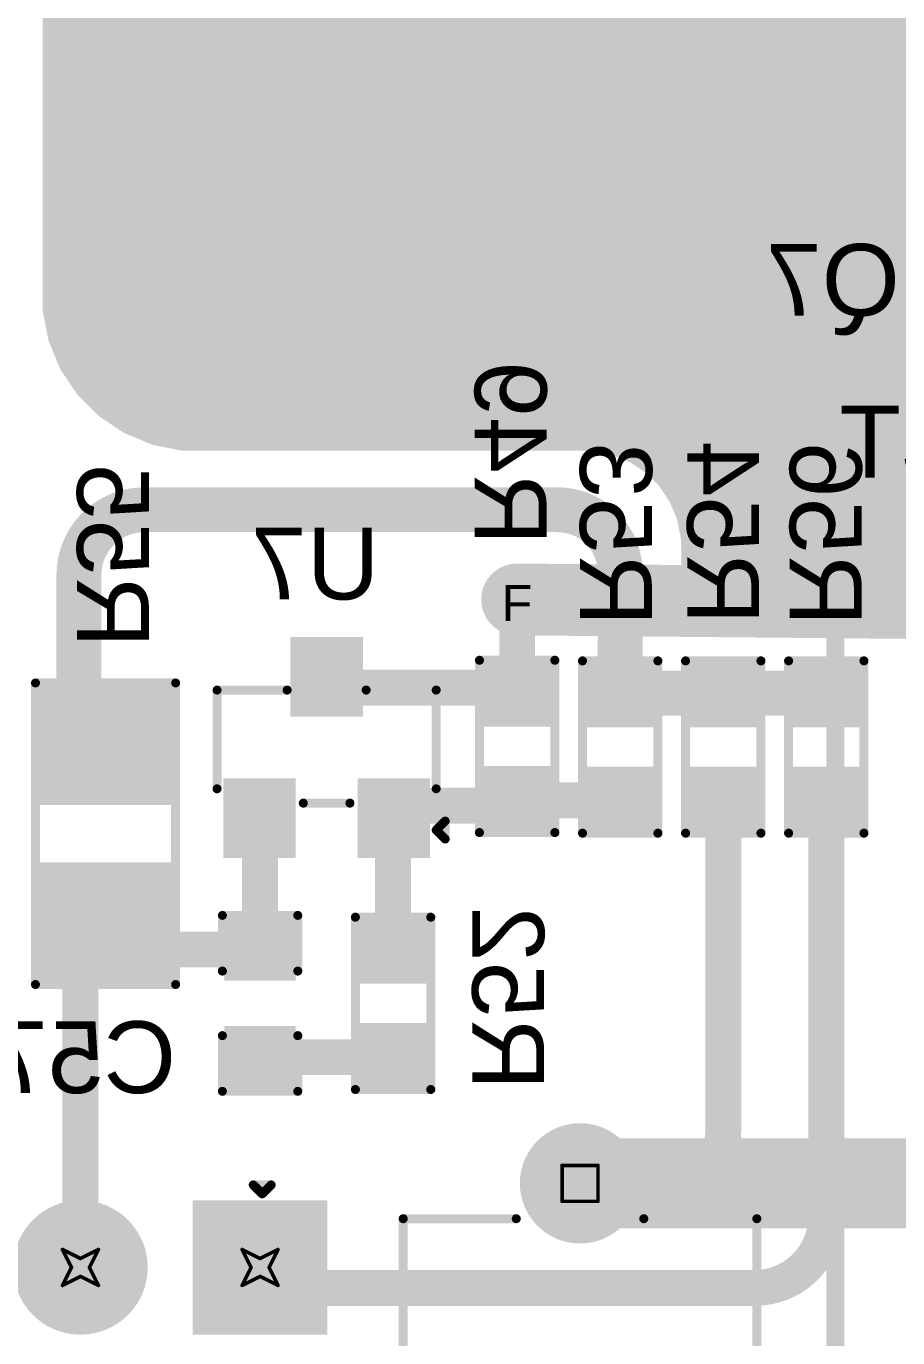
# Model space of a CAD drawing. Header units: inches. Extents: x -38 to 276, y -7 to 269.
# Drawn here: x 57.07 to 69.39, y 104.87 to 123.43 of the extents above; entities that cross this region are included whole.
import ezdxf

# ---------------------------------------------------------------- set-up
doc = ezdxf.new("R2010")
doc.units = ezdxf.units.IN
for name, color, linetype in [('Bottom Layer', 5, 'Continuous'), ('Bottom Overlay', 54, 'Continuous'), ('Bottom Paste', 16, 'Continuous'), ('Bottom Solder', 6, 'Continuous'), ('Drill Drawing', 1, 'Continuous'), ('Multi-Layer', 9, 'Continuous'), ('Pad Holes', 156, 'Continuous'), ('Top Layer', 1, 'Continuous'), ('Top Overlay', 2, 'Continuous'), ('Top Solder', 216, 'Continuous'), ('Via Holes', 16, 'Continuous')]:
    doc.layers.add(name, color=color, linetype=linetype)
doc.styles.add('Arial', font='', dxfattribs={"height": 0.2})
doc.styles.get('Arial').set_extended_font_data('Arial')

# ---------------------------------------------------------------- blocks, each defined once
blk = doc.blocks.new('760895741_16')
at = {"layer": 'Top Overlay', "const_width": 0.254}
for points in [[(-23.419, -22.123), (-23.419, 22.123)], [(-23.419, -22.123), (23.419, -22.123)]]:
    blk.add_lwpolyline(points, dxfattribs=at)
at = {"layer": 'Top Overlay', "const_width": 0.127}
blk.add_lwpolyline([(-23.482, -22.123, 1), (-23.355, -22.123, 1)], format="xyb", close=True, dxfattribs=at)
blk.add_lwpolyline([(-23.482, -22.123, 1), (-23.355, -22.123, 1)], format="xyb", close=True, dxfattribs=at)
blk = doc.blocks.new('DIP_4_24')
at = {"layer": 'Bottom Layer'}
blk.add_hatch(color=5, dxfattribs=at).paths.add_polyline_path([(-4.71, 0.365), (-4.71, 2.165), (-2.91, 2.165), (-2.91, 0.365)])
h = blk.add_hatch(color=5, dxfattribs=at)
edge = h.paths.add_edge_path()
edge.add_arc((3.81, 1.275), 0.9, 0, 360)
h = blk.add_hatch(color=5, dxfattribs=at)
edge = h.paths.add_edge_path()
edge.add_arc((3.81, -1.265), 0.9, 0, 360)
h = blk.add_hatch(color=5, dxfattribs=at)
edge = h.paths.add_edge_path()
edge.add_arc((-3.81, -1.275), 0.9, 0, 360)
at = {"layer": 'Bottom Solder'}
blk.add_hatch(color=6, dxfattribs=at).paths.add_polyline_path([(-4.761, 0.314), (-4.761, 2.215), (-2.859, 2.215), (-2.859, 0.314)])
h = blk.add_hatch(color=6, dxfattribs=at)
edge = h.paths.add_edge_path()
edge.add_arc((3.81, 1.275), 0.951, 0, 360)
h = blk.add_hatch(color=6, dxfattribs=at)
edge = h.paths.add_edge_path()
edge.add_arc((-3.81, -1.275), 0.951, 0, 360)
h = blk.add_hatch(color=6, dxfattribs=at)
edge = h.paths.add_edge_path()
edge.add_arc((3.81, -1.265), 0.951, 0, 360)
at = {"layer": 'Multi-Layer'}
blk.add_hatch(color=9, dxfattribs=at).paths.add_polyline_path([(-4.71, 0.365), (-4.71, 2.165), (-2.91, 2.165), (-2.91, 0.365)])
h = blk.add_hatch(color=9, dxfattribs=at)
edge = h.paths.add_edge_path()
edge.add_arc((3.81, 1.275), 0.9, 0, 360)
h = blk.add_hatch(color=9, dxfattribs=at)
edge = h.paths.add_edge_path()
edge.add_arc((3.81, -1.265), 0.9, 0, 360)
h = blk.add_hatch(color=9, dxfattribs=at)
edge = h.paths.add_edge_path()
edge.add_arc((-3.81, -1.275), 0.9, 0, 360)
at = {"layer": 'Pad Holes'}
h = blk.add_hatch(color=7, dxfattribs=at)
edge = h.paths.add_edge_path()
edge.add_arc((-3.81, 1.265), 0.5, 0, 360)
h = blk.add_hatch(color=7, dxfattribs=at)
edge = h.paths.add_edge_path()
edge.add_arc((3.81, 1.275), 0.5, 0, 360)
h = blk.add_hatch(color=7, dxfattribs=at)
edge = h.paths.add_edge_path()
edge.add_arc((-3.81, -1.275), 0.5, 0, 360)
h = blk.add_hatch(color=7, dxfattribs=at)
edge = h.paths.add_edge_path()
edge.add_arc((3.81, -1.265), 0.5, 0, 360)
at = {"layer": 'Top Layer'}
blk.add_hatch(color=1, dxfattribs=at).paths.add_polyline_path([(-4.71, 0.365), (-4.71, 2.165), (-2.91, 2.165), (-2.91, 0.365)])
h = blk.add_hatch(color=1, dxfattribs=at)
edge = h.paths.add_edge_path()
edge.add_arc((3.81, 1.275), 0.9, 0, 360)
h = blk.add_hatch(color=1, dxfattribs=at)
edge = h.paths.add_edge_path()
edge.add_arc((3.81, -1.265), 0.9, 0, 360)
h = blk.add_hatch(color=1, dxfattribs=at)
edge = h.paths.add_edge_path()
edge.add_arc((-3.81, -1.275), 0.9, 0, 360)
at = {"layer": 'Top Solder'}
blk.add_hatch(color=216, dxfattribs=at).paths.add_polyline_path([(-4.761, 0.314), (-4.761, 2.215), (-2.859, 2.215), (-2.859, 0.314)])
h = blk.add_hatch(color=216, dxfattribs=at)
edge = h.paths.add_edge_path()
edge.add_arc((3.81, 1.275), 0.951, 0, 360)
h = blk.add_hatch(color=216, dxfattribs=at)
edge = h.paths.add_edge_path()
edge.add_arc((-3.81, -1.275), 0.951, 0, 360)
h = blk.add_hatch(color=216, dxfattribs=at)
edge = h.paths.add_edge_path()
edge.add_arc((3.81, -1.265), 0.951, 0, 360)
at = {"layer": 'Top Overlay', "const_width": 0.127}
for points in [[(-2.542, -2.281), (-2.542, 2.291)], [(-1.07, 2.291), (-2.542, 2.291)], [(2.532, 2.291), (1.216, 2.291)], [(2.532, -2.281), (2.532, 2.291)], [(-4.978, 1.168), (-4.978, 1.422)], [(-4.851, 1.295), (-4.978, 1.422)], [(-4.978, 1.168), (-4.851, 1.295)]]:
    blk.add_lwpolyline(points, dxfattribs=at)
at = {"layer": 'Top Overlay', "const_width": 0.0635}
for points in [[(-2.574, 2.291, 1), (-2.51, 2.291, 1)], [(-2.574, 2.291, 1), (-2.51, 2.291, 1)], [(-1.102, 2.291, 1), (-1.038, 2.291, 1)], [(1.184, 2.291, 1), (1.248, 2.291, 1)], [(2.5, 2.291, 1), (2.564, 2.291, 1)], [(2.5, 2.291, 1), (2.564, 2.291, 1)], [(-5.01, 1.422, 1), (-4.947, 1.422, 1)], [(-5.01, 1.422, 1), (-4.947, 1.422, 1)], [(-4.883, 1.295, 1), (-4.82, 1.295, 1)], [(-4.883, 1.295, 1), (-4.82, 1.295, 1)], [(-5.01, 1.168, 1), (-4.947, 1.168, 1)], [(-5.01, 1.168, 1), (-4.947, 1.168, 1)], [(-2.574, -2.281, 1), (-2.51, -2.281, 1)], [(2.5, -2.281, 1), (2.564, -2.281, 1)]]:
    blk.add_lwpolyline(points, format="xyb", close=True, dxfattribs=at)
blk = doc.blocks.new('SOT_23_B_25')
at = {"layer": 'Bottom Layer'}
for points in [[(-1.36, 1.46), (-0.54, 1.46), (-0.54, 0.54), (-1.36, 0.54)], [(0.54, 1.46), (1.36, 1.46), (1.36, 0.54), (0.54, 0.54)], [(-0.41, -0.54), (0.41, -0.54), (0.41, -1.46), (-0.41, -1.46)]]:
    blk.add_hatch(color=5, dxfattribs=at).paths.add_polyline_path(points)
at = {"layer": 'Bottom Paste'}
for points in [[(-1.36, 1.46), (-0.54, 1.46), (-0.54, 0.54), (-1.36, 0.54)], [(0.54, 1.46), (1.36, 1.46), (1.36, 0.54), (0.54, 0.54)], [(-0.41, -0.54), (0.41, -0.54), (0.41, -1.46), (-0.41, -1.46)]]:
    blk.add_hatch(color=16, dxfattribs=at).paths.add_polyline_path(points)
at = {"layer": 'Bottom Solder'}
for points in [[(-1.462, 1.562), (-0.438, 1.562), (-0.438, 0.438), (-1.462, 0.438)], [(0.438, 1.562), (1.462, 1.562), (1.462, 0.438), (0.438, 0.438)], [(-0.512, -0.438), (0.512, -0.438), (0.512, -1.562), (-0.512, -1.562)]]:
    blk.add_hatch(color=6, dxfattribs=at).paths.add_polyline_path(points)
at = {"layer": 'Bottom Overlay', "const_width": 0.127}
for points in [[(-1.549, 1.168), (-1.676, 1.295)], [(-1.676, 1.295), (-1.676, 1.041)], [(-1.549, 1.168), (-1.676, 1.041)], [(0.33, 0.787), (-0.33, 0.787)], [(-1.549, -0.813), (-1.549, 0.584)], [(1.549, 0.584), (1.549, -0.813)], [(-0.559, -0.813), (-1.549, -0.813)], [(1.549, -0.813), (0.559, -0.813)]]:
    blk.add_lwpolyline(points, dxfattribs=at)
at = {"layer": 'Bottom Overlay', "const_width": 0.0635}
for points in [[(-1.708, 1.295, 1), (-1.645, 1.295, 1)], [(-1.708, 1.295, 1), (-1.645, 1.295, 1)], [(-1.581, 1.168, 1), (-1.518, 1.168, 1)], [(-1.581, 1.168, 1), (-1.518, 1.168, 1)], [(-1.708, 1.041, 1), (-1.645, 1.041, 1)], [(-1.708, 1.041, 1), (-1.645, 1.041, 1)], [(-0.362, 0.787, 1), (-0.298, 0.787, 1)], [(0.298, 0.787, 1), (0.362, 0.787, 1)], [(-1.581, 0.584, 1), (-1.518, 0.584, 1)], [(1.518, 0.584, 1), (1.581, 0.584, 1)], [(-1.581, -0.813, 1), (-1.518, -0.813, 1)], [(-1.581, -0.813, 1), (-1.518, -0.813, 1)], [(-0.591, -0.813, 1), (-0.527, -0.813, 1)], [(0.527, -0.813, 1), (0.591, -0.813, 1)], [(1.518, -0.813, 1), (1.581, -0.813, 1)], [(1.518, -0.813, 1), (1.581, -0.813, 1)]]:
    blk.add_lwpolyline(points, format="xyb", close=True, dxfattribs=at)
blk = doc.blocks.new('R___0603_B_34')
at = {"layer": 'Bottom Layer'}
for points in [[(-1.143, -0.445), (-1.143, 0.445), (-0.381, 0.445), (-0.381, -0.445)], [(0.381, -0.445), (0.381, 0.445), (1.143, 0.445), (1.143, -0.445)]]:
    blk.add_hatch(color=5, dxfattribs=at).paths.add_polyline_path(points)
at = {"layer": 'Bottom Paste'}
for points in [[(-1.143, -0.445), (-1.143, 0.445), (-0.381, 0.445), (-0.381, -0.445)], [(0.381, -0.445), (0.381, 0.445), (1.143, 0.445), (1.143, -0.445)]]:
    blk.add_hatch(color=16, dxfattribs=at).paths.add_polyline_path(points)
at = {"layer": 'Bottom Solder'}
for points in [[(-1.245, -0.546), (-1.245, 0.546), (-0.279, 0.546), (-0.279, -0.546)], [(0.279, -0.546), (0.279, 0.546), (1.245, 0.546), (1.245, -0.546)]]:
    blk.add_hatch(color=6, dxfattribs=at).paths.add_polyline_path(points)
at = {"layer": 'Bottom Overlay', "const_width": 0.127}
for points in [[(-1.219, 0.533), (1.219, 0.533)], [(-1.219, 0.533), (-1.219, -0.533)], [(1.219, 0.533), (1.219, -0.533)], [(-1.219, -0.533), (1.219, -0.533)]]:
    blk.add_lwpolyline(points, dxfattribs=at)
at = {"layer": 'Bottom Overlay', "const_width": 0.0635}
for points in [[(-1.251, 0.533, 1), (-1.187, 0.533, 1)], [(-1.251, 0.533, 1), (-1.187, 0.533, 1)], [(1.187, 0.533, 1), (1.251, 0.533, 1)], [(1.187, 0.533, 1), (1.251, 0.533, 1)], [(-1.251, -0.533, 1), (-1.187, -0.533, 1)], [(-1.251, -0.533, 1), (-1.187, -0.533, 1)], [(1.187, -0.533, 1), (1.251, -0.533, 1)], [(1.187, -0.533, 1), (1.251, -0.533, 1)]]:
    blk.add_lwpolyline(points, format="xyb", close=True, dxfattribs=at)
blk = doc.blocks.new('R___1206_B_35')
at = {"layer": 'Bottom Layer'}
for points in [[(-2.032, 0.889), (-0.508, 0.889), (-0.508, -0.889), (-2.032, -0.889)], [(0.508, 0.889), (2.032, 0.889), (2.032, -0.889), (0.508, -0.889)]]:
    blk.add_hatch(color=5, dxfattribs=at).paths.add_polyline_path(points)
at = {"layer": 'Bottom Paste'}
for points in [[(-2.032, 0.889), (-0.508, 0.889), (-0.508, -0.889), (-2.032, -0.889)], [(0.508, 0.889), (2.032, 0.889), (2.032, -0.889), (0.508, -0.889)]]:
    blk.add_hatch(color=16, dxfattribs=at).paths.add_polyline_path(points)
at = {"layer": 'Bottom Solder'}
for points in [[(-2.134, 0.991), (-0.406, 0.991), (-0.406, -0.991), (-2.134, -0.991)], [(0.406, 0.991), (2.134, 0.991), (2.134, -0.991), (0.406, -0.991)]]:
    blk.add_hatch(color=6, dxfattribs=at).paths.add_polyline_path(points)
at = {"layer": 'Bottom Overlay', "const_width": 0.127}
for points in [[(-2.134, -0.991), (-2.134, 0.991)], [(-2.134, 0.991), (2.134, 0.991)], [(2.134, -0.991), (2.134, 0.991)], [(2.134, -0.991), (-2.134, -0.991)]]:
    blk.add_lwpolyline(points, dxfattribs=at)
at = {"layer": 'Bottom Overlay', "const_width": 0.0635}
for points in [[(-2.165, 0.991, 1), (-2.102, 0.991, 1)], [(-2.165, 0.991, 1), (-2.102, 0.991, 1)], [(2.102, 0.991, 1), (2.165, 0.991, 1)], [(2.102, 0.991, 1), (2.165, 0.991, 1)], [(-2.165, -0.991, 1), (-2.102, -0.991, 1)], [(-2.165, -0.991, 1), (-2.102, -0.991, 1)], [(2.102, -0.991, 1), (2.165, -0.991, 1)], [(2.102, -0.991, 1), (2.165, -0.991, 1)]]:
    blk.add_lwpolyline(points, format="xyb", close=True, dxfattribs=at)
blk = doc.blocks.new('R___0603_B_36')
at = {"layer": 'Bottom Layer'}
for points in [[(-1.143, -0.445), (-1.143, 0.445), (-0.381, 0.445), (-0.381, -0.445)], [(0.381, -0.445), (0.381, 0.445), (1.143, 0.445), (1.143, -0.445)]]:
    blk.add_hatch(color=5, dxfattribs=at).paths.add_polyline_path(points)
at = {"layer": 'Bottom Paste'}
for points in [[(-1.143, -0.445), (-1.143, 0.445), (-0.381, 0.445), (-0.381, -0.445)], [(0.381, -0.445), (0.381, 0.445), (1.143, 0.445), (1.143, -0.445)]]:
    blk.add_hatch(color=16, dxfattribs=at).paths.add_polyline_path(points)
at = {"layer": 'Bottom Solder'}
for points in [[(-1.245, -0.546), (-1.245, 0.546), (-0.279, 0.546), (-0.279, -0.546)], [(0.279, -0.546), (0.279, 0.546), (1.245, 0.546), (1.245, -0.546)]]:
    blk.add_hatch(color=6, dxfattribs=at).paths.add_polyline_path(points)
at = {"layer": 'Bottom Overlay', "const_width": 0.127}
for points in [[(-1.219, 0.533), (1.219, 0.533)], [(-1.219, -0.533), (-1.219, 0.533)], [(1.219, -0.533), (1.219, 0.533)], [(1.219, -0.533), (-1.219, -0.533)]]:
    blk.add_lwpolyline(points, dxfattribs=at)
at = {"layer": 'Bottom Overlay', "const_width": 0.0635}
for points in [[(-1.251, 0.533, 1), (-1.187, 0.533, 1)], [(-1.251, 0.533, 1), (-1.187, 0.533, 1)], [(1.187, 0.533, 1), (1.251, 0.533, 1)], [(1.187, 0.533, 1), (1.251, 0.533, 1)], [(-1.251, -0.533, 1), (-1.187, -0.533, 1)], [(-1.251, -0.533, 1), (-1.187, -0.533, 1)], [(1.187, -0.533, 1), (1.251, -0.533, 1)], [(1.187, -0.533, 1), (1.251, -0.533, 1)]]:
    blk.add_lwpolyline(points, format="xyb", close=True, dxfattribs=at)
blk = doc.blocks.new('R___0603_B_37')
at = {"layer": 'Bottom Layer'}
for points in [[(-1.143, -0.445), (-1.143, 0.445), (-0.381, 0.445), (-0.381, -0.445)], [(0.381, -0.445), (0.381, 0.445), (1.143, 0.445), (1.143, -0.445)]]:
    blk.add_hatch(color=5, dxfattribs=at).paths.add_polyline_path(points)
at = {"layer": 'Bottom Paste'}
for points in [[(-1.143, -0.445), (-1.143, 0.445), (-0.381, 0.445), (-0.381, -0.445)], [(0.381, -0.445), (0.381, 0.445), (1.143, 0.445), (1.143, -0.445)]]:
    blk.add_hatch(color=16, dxfattribs=at).paths.add_polyline_path(points)
at = {"layer": 'Bottom Solder'}
for points in [[(-1.245, -0.546), (-1.245, 0.546), (-0.279, 0.546), (-0.279, -0.546)], [(0.279, -0.546), (0.279, 0.546), (1.245, 0.546), (1.245, -0.546)]]:
    blk.add_hatch(color=6, dxfattribs=at).paths.add_polyline_path(points)
at = {"layer": 'Bottom Overlay', "const_width": 0.127}
for points in [[(-1.219, 0.533), (1.219, 0.533)], [(-1.219, 0.533), (-1.219, -0.533)], [(1.219, 0.533), (1.219, -0.533)], [(-1.219, -0.533), (1.219, -0.533)]]:
    blk.add_lwpolyline(points, dxfattribs=at)
at = {"layer": 'Bottom Overlay', "const_width": 0.0635}
for points in [[(-1.251, 0.533, 1), (-1.187, 0.533, 1)], [(-1.251, 0.533, 1), (-1.187, 0.533, 1)], [(1.187, 0.533, 1), (1.251, 0.533, 1)], [(1.187, 0.533, 1), (1.251, 0.533, 1)], [(-1.251, -0.533, 1), (-1.187, -0.533, 1)], [(-1.251, -0.533, 1), (-1.187, -0.533, 1)], [(1.187, -0.533, 1), (1.251, -0.533, 1)], [(1.187, -0.533, 1), (1.251, -0.533, 1)]]:
    blk.add_lwpolyline(points, format="xyb", close=True, dxfattribs=at)
blk = doc.blocks.new('R___0603_B_38')
at = {"layer": 'Bottom Layer'}
for points in [[(-1.143, -0.445), (-1.143, 0.445), (-0.381, 0.445), (-0.381, -0.445)], [(0.381, -0.445), (0.381, 0.445), (1.143, 0.445), (1.143, -0.445)]]:
    blk.add_hatch(color=5, dxfattribs=at).paths.add_polyline_path(points)
at = {"layer": 'Bottom Paste'}
for points in [[(-1.143, -0.445), (-1.143, 0.445), (-0.381, 0.445), (-0.381, -0.445)], [(0.381, -0.445), (0.381, 0.445), (1.143, 0.445), (1.143, -0.445)]]:
    blk.add_hatch(color=16, dxfattribs=at).paths.add_polyline_path(points)
at = {"layer": 'Bottom Solder'}
for points in [[(-1.245, -0.546), (-1.245, 0.546), (-0.279, 0.546), (-0.279, -0.546)], [(0.279, -0.546), (0.279, 0.546), (1.245, 0.546), (1.245, -0.546)]]:
    blk.add_hatch(color=6, dxfattribs=at).paths.add_polyline_path(points)
at = {"layer": 'Bottom Overlay', "const_width": 0.127}
for points in [[(-1.219, 0.533), (1.219, 0.533)], [(-1.219, 0.533), (-1.219, -0.533)], [(1.219, 0.533), (1.219, -0.533)], [(1.219, -0.533), (-1.219, -0.533)]]:
    blk.add_lwpolyline(points, dxfattribs=at)
at = {"layer": 'Bottom Overlay', "const_width": 0.0635}
for points in [[(-1.251, 0.533, 1), (-1.187, 0.533, 1)], [(-1.251, 0.533, 1), (-1.187, 0.533, 1)], [(1.187, 0.533, 1), (1.251, 0.533, 1)], [(1.187, 0.533, 1), (1.251, 0.533, 1)], [(-1.251, -0.533, 1), (-1.187, -0.533, 1)], [(-1.251, -0.533, 1), (-1.187, -0.533, 1)], [(1.187, -0.533, 1), (1.251, -0.533, 1)], [(1.187, -0.533, 1), (1.251, -0.533, 1)]]:
    blk.add_lwpolyline(points, format="xyb", close=True, dxfattribs=at)
blk = doc.blocks.new('R___0603_B_41')
at = {"layer": 'Bottom Layer'}
for points in [[(-1.143, -0.445), (-1.143, 0.445), (-0.381, 0.445), (-0.381, -0.445)], [(0.381, -0.445), (0.381, 0.445), (1.143, 0.445), (1.143, -0.445)]]:
    blk.add_hatch(color=5, dxfattribs=at).paths.add_polyline_path(points)
at = {"layer": 'Bottom Paste'}
for points in [[(-1.143, -0.445), (-1.143, 0.445), (-0.381, 0.445), (-0.381, -0.445)], [(0.381, -0.445), (0.381, 0.445), (1.143, 0.445), (1.143, -0.445)]]:
    blk.add_hatch(color=16, dxfattribs=at).paths.add_polyline_path(points)
at = {"layer": 'Bottom Solder'}
for points in [[(-1.245, -0.546), (-1.245, 0.546), (-0.279, 0.546), (-0.279, -0.546)], [(0.279, -0.546), (0.279, 0.546), (1.245, 0.546), (1.245, -0.546)]]:
    blk.add_hatch(color=6, dxfattribs=at).paths.add_polyline_path(points)
at = {"layer": 'Bottom Overlay', "const_width": 0.127}
for points in [[(-1.219, 0.533), (1.219, 0.533)], [(-1.219, 0.533), (-1.219, -0.533)], [(1.219, 0.533), (1.219, -0.533)], [(1.219, -0.533), (-1.219, -0.533)]]:
    blk.add_lwpolyline(points, dxfattribs=at)
at = {"layer": 'Bottom Overlay', "const_width": 0.0635}
for points in [[(-1.251, 0.533, 1), (-1.187, 0.533, 1)], [(-1.251, 0.533, 1), (-1.187, 0.533, 1)], [(1.187, 0.533, 1), (1.251, 0.533, 1)], [(1.187, 0.533, 1), (1.251, 0.533, 1)], [(-1.251, -0.533, 1), (-1.187, -0.533, 1)], [(-1.251, -0.533, 1), (-1.187, -0.533, 1)], [(1.187, -0.533, 1), (1.251, -0.533, 1)], [(1.187, -0.533, 1), (1.251, -0.533, 1)]]:
    blk.add_lwpolyline(points, format="xyb", close=True, dxfattribs=at)
blk = doc.blocks.new('C___0603_B_111')
at = {"layer": 'Bottom Layer'}
for points in [[(-1.143, -0.445), (-1.143, 0.445), (-0.381, 0.445), (-0.381, -0.445)], [(0.381, -0.445), (0.381, 0.445), (1.143, 0.445), (1.143, -0.445)]]:
    blk.add_hatch(color=5, dxfattribs=at).paths.add_polyline_path(points)
at = {"layer": 'Bottom Paste'}
for points in [[(-1.143, -0.445), (-1.143, 0.445), (-0.381, 0.445), (-0.381, -0.445)], [(0.381, -0.445), (0.381, 0.445), (1.143, 0.445), (1.143, -0.445)]]:
    blk.add_hatch(color=16, dxfattribs=at).paths.add_polyline_path(points)
at = {"layer": 'Bottom Solder'}
for points in [[(-1.203, -0.504), (-1.203, 0.504), (-0.321, 0.504), (-0.321, -0.504)], [(0.321, -0.504), (0.321, 0.504), (1.203, 0.504), (1.203, -0.504)]]:
    blk.add_hatch(color=6, dxfattribs=at).paths.add_polyline_path(points)
at = {"layer": 'Bottom Overlay', "const_width": 0.127}
for points in [[(-0.457, 0.533), (-1.245, 0.533)], [(-1.245, -0.533), (-1.245, 0.533)], [(1.245, 0.533), (0.457, 0.533)], [(1.245, -0.533), (1.245, 0.533)], [(-0.457, -0.533), (-1.245, -0.533)], [(1.245, -0.533), (0.457, -0.533)]]:
    blk.add_lwpolyline(points, dxfattribs=at)
at = {"layer": 'Bottom Overlay', "const_width": 0.0635}
for points in [[(-1.276, 0.533, 1), (-1.213, 0.533, 1)], [(-1.276, 0.533, 1), (-1.213, 0.533, 1)], [(-0.489, 0.533, 1), (-0.425, 0.533, 1)], [(0.425, 0.533, 1), (0.489, 0.533, 1)], [(1.213, 0.533, 1), (1.276, 0.533, 1)], [(1.213, 0.533, 1), (1.276, 0.533, 1)], [(-1.276, -0.533, 1), (-1.213, -0.533, 1)], [(-1.276, -0.533, 1), (-1.213, -0.533, 1)], [(-0.489, -0.533, 1), (-0.425, -0.533, 1)], [(0.425, -0.533, 1), (0.489, -0.533, 1)], [(1.213, -0.533, 1), (1.276, -0.533, 1)], [(1.213, -0.533, 1), (1.276, -0.533, 1)]]:
    blk.add_lwpolyline(points, format="xyb", close=True, dxfattribs=at)
blk = doc.blocks.new('DE1E3RA222MA4BN01F_143')
at = {"layer": 'Bottom Layer'}
h = blk.add_hatch(color=5, dxfattribs=at)
edge = h.paths.add_edge_path()
edge.add_arc((-5, 0), 0.8, 0, 360)
h = blk.add_hatch(color=5, dxfattribs=at)
edge = h.paths.add_edge_path()
edge.add_arc((5, 0), 0.8, 0, 360)
at = {"layer": 'Bottom Solder'}
h = blk.add_hatch(color=6, dxfattribs=at)
edge = h.paths.add_edge_path()
edge.add_arc((-5, 0), 0.851, 0, 360)
h = blk.add_hatch(color=6, dxfattribs=at)
edge = h.paths.add_edge_path()
edge.add_arc((5, 0), 0.851, 0, 360)
at = {"layer": 'Multi-Layer'}
h = blk.add_hatch(color=9, dxfattribs=at)
edge = h.paths.add_edge_path()
edge.add_arc((-5, 0), 0.8, 0, 360)
h = blk.add_hatch(color=9, dxfattribs=at)
edge = h.paths.add_edge_path()
edge.add_arc((5, 0), 0.8, 0, 360)
at = {"layer": 'Pad Holes'}
h = blk.add_hatch(color=7, dxfattribs=at)
edge = h.paths.add_edge_path()
edge.add_arc((-5, 0), 0.55, 0, 360)
h = blk.add_hatch(color=7, dxfattribs=at)
edge = h.paths.add_edge_path()
edge.add_arc((5, 0), 0.55, 0, 360)
at = {"layer": 'Top Layer'}
h = blk.add_hatch(color=1, dxfattribs=at)
edge = h.paths.add_edge_path()
edge.add_arc((-5, 0), 0.8, 0, 360)
h = blk.add_hatch(color=1, dxfattribs=at)
edge = h.paths.add_edge_path()
edge.add_arc((5, 0), 0.8, 0, 360)
at = {"layer": 'Top Solder'}
h = blk.add_hatch(color=216, dxfattribs=at)
edge = h.paths.add_edge_path()
edge.add_arc((-5, 0), 0.851, 0, 360)
h = blk.add_hatch(color=216, dxfattribs=at)
edge = h.paths.add_edge_path()
edge.add_arc((5, 0), 0.851, 0, 360)
at = {"layer": 'Top Overlay', "const_width": 0.127}
for points in [[(-4.5, 2.5), (4.5, 2.5)], [(-4.5, 2.5), (-4.5, 0.901)], [(4.5, 2.5), (4.5, 0.901)], [(-4.5, -0.901), (-4.5, -2.5)], [(4.5, -0.901), (4.5, -2.5)], [(-4.5, -2.5), (4.5, -2.5)]]:
    blk.add_lwpolyline(points, dxfattribs=at)
at = {"layer": 'Top Overlay', "const_width": 0.0635}
for points in [[(-4.532, 2.5, 1), (-4.468, 2.5, 1)], [(-4.532, 2.5, 1), (-4.468, 2.5, 1)], [(4.468, 2.5, 1), (4.532, 2.5, 1)], [(4.468, 2.5, 1), (4.532, 2.5, 1)], [(-4.532, 0.901, 1), (-4.468, 0.901, 1)], [(4.468, 0.901, 1), (4.532, 0.901, 1)], [(-4.532, -0.901, 1), (-4.468, -0.901, 1)], [(4.468, -0.901, 1), (4.532, -0.901, 1)], [(-4.532, -2.5, 1), (-4.468, -2.5, 1)], [(-4.532, -2.5, 1), (-4.468, -2.5, 1)], [(4.468, -2.5, 1), (4.532, -2.5, 1)], [(4.468, -2.5, 1), (4.532, -2.5, 1)]]:
    blk.add_lwpolyline(points, format="xyb", close=True, dxfattribs=at)

msp = doc.modelspace()

# ---------------------------------------------------------------- hatches: boundary and pattern name
at = {"layer": 'Bottom Layer'}
h = msp.add_hatch(color=5, dxfattribs=at)
h.paths.add_polyline_path([(113.872, 147.888), (114.529, 147.712), (115.156, 147.452), (115.744, 147.113), (116.283, 146.699), (116.764, 146.219), (117.177, 145.68), (117.517, 145.092), (117.777, 144.464), (117.953, 143.808), (118.041, 143.134), (118.041, 142.795), (118.041, 106.255), (109.661, 106.255), (109.615, 106.382), (109.623, 106.394), (109.659, 106.43), (109.785, 106.618), (109.804, 106.665), (109.833, 106.708), (109.919, 106.917), (109.929, 106.967), (109.949, 107.014), (109.993, 107.235), (109.993, 107.286), (110.003, 107.336), (110.003, 107.449), (110.003, 107.449), (110.003, 114.999), (110.657, 114.999), (110.715, 115.007), (111.609, 115.007), (111.609, 115.744), (114.021, 115.744), (114.021, 115.861), (114.899, 115.861), (115.197, 115.9), (115.475, 116.015), (115.714, 116.199), (115.897, 116.437), (116.013, 116.715), (116.052, 117.014), (116.013, 117.312), (115.897, 117.59), (115.714, 117.829), (115.475, 118.012), (115.197, 118.127), (114.899, 118.167), (114.021, 118.167), (114.021, 118.284), (113.448, 118.284), (113.448, 118.572), (113.45, 118.588), (113.45, 118.868), (113.492, 118.868), (113.492, 120.984), (111.876, 120.984), (111.876, 118.868), (111.913, 118.868), (111.913, 118.601), (111.911, 118.586), (111.911, 118.284), (111.609, 118.284), (111.609, 118.309), (111.552, 118.309), (111.552, 118.868), (111.592, 118.868), (111.592, 120.984), (109.976, 120.984), (109.976, 119.173), (109.8, 119.173), (109.8, 120.948), (109.767, 120.948), (109.767, 121.821), (109.976, 121.821), (109.976, 121.468), (111.592, 121.468), (111.592, 123.584), (109.976, 123.584), (109.976, 123.23), (109.767, 123.23), (109.767, 123.262), (108.116, 123.262), (108.116, 121.789), (108.116, 120.948), (108.084, 120.948), (108.084, 119.18), (104.585, 119.18), (104.55, 119.173), (104.077, 119.173), (104.077, 118.712), (104.067, 118.662), (104.067, 113.781), (104.063, 113.707), (104.031, 113.548), (103.974, 113.41), (103.892, 113.286), (103.786, 113.181), (103.662, 113.098), (103.524, 113.041), (103.366, 113.009), (103.291, 113.006), (102.066, 113.006), (102.016, 112.996), (101.965, 112.996), (101.702, 112.943), (101.655, 112.924), (101.605, 112.914), (101.357, 112.811), (101.315, 112.783), (101.267, 112.763), (101.044, 112.614), (101.008, 112.578), (100.966, 112.55), (100.776, 112.36), (100.748, 112.317), (100.712, 112.281), (100.562, 112.058), (100.543, 112.011), (100.515, 111.969), (100.412, 111.721), (100.402, 111.671), (100.382, 111.624), (100.33, 111.36), (100.33, 111.309), (100.32, 111.259), (100.32, 111.125), (100.32, 107.346), (100.321, 107.34), (100.32, 107.334), (100.323, 107.229), (100.334, 107.179), (100.335, 107.129), (100.38, 106.923), (100.401, 106.876), (100.412, 106.827), (100.497, 106.634), (100.526, 106.592), (100.547, 106.546), (100.662, 106.382), (100.655, 106.348), (100.608, 106.255), (100.608, 106.255), (80.894, 106.255), (80.847, 106.313), (80.829, 106.382), (80.845, 106.4), (80.953, 106.582), (80.971, 106.633), (80.997, 106.679), (81.065, 106.88), (81.072, 106.933), (81.089, 106.984), (81.114, 107.194), (81.11, 107.248), (81.115, 107.302), (81.108, 107.384), (81.113, 110.948), (81.113, 110.948), (81.113, 111.095), (81.103, 111.145), (81.103, 111.196), (81.046, 111.484), (81.026, 111.531), (81.017, 111.581), (80.904, 111.853), (80.876, 111.895), (80.857, 111.942), (80.694, 112.187), (80.658, 112.223), (80.629, 112.265), (80.422, 112.473), (80.379, 112.502), (80.343, 112.538), (80.099, 112.701), (80.052, 112.72), (80.01, 112.749), (79.738, 112.861), (79.688, 112.871), (79.641, 112.891), (79.353, 112.948), (79.302, 112.948), (79.252, 112.958), (79.105, 112.958), (76.259, 112.958), (76.184, 112.962), (76.025, 112.993), (75.887, 113.05), (75.763, 113.133), (75.658, 113.239), (75.575, 113.363), (75.518, 113.5), (75.487, 113.659), (75.483, 113.734), (75.483, 114.955), (76.137, 114.955), (76.195, 114.963), (77.089, 114.963), (77.089, 115.699), (79.502, 115.699), (79.502, 115.817), (80.379, 115.817), (80.678, 115.856), (80.956, 115.971), (81.194, 116.154), (81.378, 116.393), (81.493, 116.671), (81.532, 116.969), (81.493, 117.268), (81.378, 117.546), (81.194, 117.785), (80.956, 117.968), (80.678, 118.083), (80.379, 118.122), (79.502, 118.122), (79.502, 118.239), (78.928, 118.239), (78.928, 118.528), (78.93, 118.543), (78.93, 118.823), (78.972, 118.823), (78.972, 120.939), (77.356, 120.939), (77.356, 118.823), (77.393, 118.823), (77.393, 118.557), (77.391, 118.541), (77.391, 118.239), (77.089, 118.239), (77.089, 118.265), (77.032, 118.265), (77.032, 118.823), (77.072, 118.823), (77.072, 120.939), (75.456, 120.939), (75.456, 119.129), (75.28, 119.129), (75.28, 120.904), (75.247, 120.904), (75.247, 121.777), (75.456, 121.777), (75.456, 121.423), (77.072, 121.423), (77.072, 123.539), (75.456, 123.539), (75.456, 123.186), (75.247, 123.186), (75.247, 123.218), (73.596, 123.218), (73.596, 121.745), (73.596, 120.904), (73.564, 120.904), (73.564, 119.136), (70.065, 119.136), (70.031, 119.129), (69.557, 119.129), (69.557, 118.668), (69.547, 118.618), (69.547, 115.125), (66.329, 115.125), (66.329, 116.048), (66.329, 116.048), (66.329, 116.048), (66.322, 116.183), (66.27, 116.446), (66.167, 116.695), (66.017, 116.919), (65.827, 117.109), (65.604, 117.258), (65.355, 117.361), (65.091, 117.414), (64.957, 117.42), (59.491, 117.42), (59.275, 117.42), (58.851, 117.505), (58.452, 117.67), (58.093, 117.91), (57.788, 118.215), (57.548, 118.574), (57.383, 118.973), (57.299, 119.396), (57.299, 119.612), (57.299, 125.962), (57.299, 125.962), (57.299, 125.962), (57.289, 126.247), (57.215, 126.813), (57.067, 127.364), (56.849, 127.891), (56.564, 128.385), (56.217, 128.838), (55.813, 129.241), (55.361, 129.588), (54.867, 129.873), (54.34, 130.092), (53.789, 130.239), (53.223, 130.314), (52.938, 130.323), (11.303, 130.323), (11.053, 130.323), (10.562, 130.421), (10.1, 130.612), (9.684, 130.89), (9.33, 131.244), (9.052, 131.66), (8.861, 132.122), (8.763, 132.613), (8.763, 132.863), (8.763, 145.554), (8.763, 145.674), (8.763, 145.674), (8.763, 145.674), (8.763, 145.9), (8.851, 146.344), (9.024, 146.762), (9.276, 147.138), (9.595, 147.458), (9.972, 147.709), (10.39, 147.882), (10.833, 147.97), (11.059, 147.97), (64.452, 147.97), (113.201, 147.976)])
h.paths.add_polyline_path([(24.632, 145.012), (21.216, 145.012), (21.216, 141.596), (24.632, 141.596)], flags=0)
h.paths.add_polyline_path([(100.418, 145.012), (97.002, 145.012), (97.002, 141.596), (100.418, 141.596)], flags=0)
h.paths.add_polyline_path([(88.718, 145.012), (88.382, 145.012), (88.052, 144.946), (87.741, 144.817), (87.461, 144.63), (87.223, 144.392), (87.036, 144.113), (86.908, 143.802), (86.842, 143.472), (86.842, 143.135), (86.908, 142.805), (87.036, 142.495), (87.223, 142.215), (87.461, 141.977), (87.741, 141.79), (88.052, 141.661), (88.382, 141.596), (88.718, 141.596), (89.048, 141.661), (89.359, 141.79), (89.639, 141.977), (89.877, 142.215), (90.064, 142.495), (90.192, 142.805), (90.258, 143.135), (90.258, 143.472), (90.192, 143.802), (90.064, 144.113), (89.877, 144.392), (89.639, 144.63), (89.359, 144.817), (89.048, 144.946)], flags=0)
h.paths.add_polyline_path([(81.471, 145.012), (78.055, 145.012), (78.055, 141.596), (81.471, 141.596)], flags=0)
h.paths.add_polyline_path([(69.772, 145.012), (69.435, 145.012), (69.105, 144.946), (68.794, 144.817), (68.515, 144.63), (68.277, 144.392), (68.09, 144.113), (67.961, 143.802), (67.895, 143.472), (67.895, 143.135), (67.961, 142.805), (68.09, 142.495), (68.277, 142.215), (68.515, 141.977), (68.794, 141.79), (69.105, 141.661), (69.435, 141.596), (69.772, 141.596), (70.102, 141.661), (70.413, 141.79), (70.692, 141.977), (70.93, 142.215), (71.117, 142.495), (71.246, 142.805), (71.311, 143.135), (71.311, 143.472), (71.246, 143.802), (71.117, 144.113), (70.93, 144.392), (70.692, 144.63), (70.413, 144.817), (70.102, 144.946)], flags=0)
h.paths.add_polyline_path([(62.525, 145.012), (59.109, 145.012), (59.109, 141.596), (62.525, 141.596)], flags=0)
h.paths.add_polyline_path([(50.825, 145.012), (50.489, 145.012), (50.159, 144.946), (49.848, 144.817), (49.568, 144.63), (49.33, 144.392), (49.143, 144.113), (49.015, 143.802), (48.949, 143.472), (48.949, 143.135), (49.015, 142.805), (49.143, 142.495), (49.33, 142.215), (49.568, 141.977), (49.848, 141.79), (50.159, 141.661), (50.489, 141.596), (50.825, 141.596), (51.155, 141.661), (51.466, 141.79), (51.746, 141.977), (51.984, 142.215), (52.171, 142.495), (52.299, 142.805), (52.365, 143.135), (52.365, 143.472), (52.299, 143.802), (52.171, 144.113), (51.984, 144.392), (51.746, 144.63), (51.466, 144.817), (51.155, 144.946)], flags=0)
h.paths.add_polyline_path([(43.578, 145.012), (40.162, 145.012), (40.162, 141.596), (43.578, 141.596)], flags=0)
h.paths.add_polyline_path([(31.879, 145.012), (31.542, 145.012), (31.212, 144.946), (30.901, 144.817), (30.622, 144.63), (30.384, 144.392), (30.197, 144.113), (30.068, 143.802), (30.002, 143.472), (30.002, 143.135), (30.068, 142.805), (30.197, 142.495), (30.384, 142.215), (30.622, 141.977), (30.901, 141.79), (31.212, 141.661), (31.542, 141.596), (31.879, 141.596), (32.209, 141.661), (32.52, 141.79), (32.799, 141.977), (33.037, 142.215), (33.224, 142.495), (33.353, 142.805), (33.418, 143.135), (33.418, 143.472), (33.353, 143.802), (33.224, 144.113), (33.037, 144.392), (32.799, 144.63), (32.52, 144.817), (32.209, 144.946)], flags=0)
h.paths.add_polyline_path([(12.932, 145.012), (12.596, 145.012), (12.266, 144.946), (11.955, 144.817), (11.675, 144.63), (11.437, 144.392), (11.25, 144.113), (11.122, 143.802), (11.056, 143.472), (11.056, 143.135), (11.122, 142.805), (11.25, 142.495), (11.437, 142.215), (11.675, 141.977), (11.955, 141.79), (12.266, 141.661), (12.596, 141.596), (12.932, 141.596), (13.262, 141.661), (13.573, 141.79), (13.853, 141.977), (14.091, 142.215), (14.278, 142.495), (14.406, 142.805), (14.472, 143.135), (14.472, 143.472), (14.406, 143.802), (14.278, 144.113), (14.091, 144.392), (13.853, 144.63), (13.573, 144.817), (13.262, 144.946)], flags=0)
h.paths.add_polyline_path([(112.48, 147.497), (111.758, 147.497), (111.042, 147.403), (110.344, 147.216), (109.677, 146.94), (109.052, 146.579), (108.479, 146.139), (107.969, 145.629), (107.529, 145.056), (107.168, 144.431), (106.892, 143.764), (106.705, 143.066), (106.611, 142.35), (106.611, 141.628), (106.705, 140.912), (106.892, 140.215), (107.168, 139.548), (107.529, 138.923), (107.969, 138.35), (108.479, 137.839), (109.052, 137.4), (109.677, 137.039), (110.344, 136.762), (111.042, 136.576), (111.758, 136.481), (112.48, 136.481), (113.195, 136.576), (113.893, 136.762), (114.56, 137.039), (115.185, 137.4), (115.758, 137.839), (116.269, 138.35), (116.708, 138.923), (117.069, 139.548), (117.345, 140.215), (117.532, 140.912), (117.627, 141.628), (117.627, 142.35), (117.532, 143.066), (117.345, 143.764), (117.069, 144.431), (116.708, 145.056), (116.269, 145.629), (115.758, 146.139), (115.185, 146.579), (114.56, 146.94), (113.893, 147.216), (113.195, 147.403)], flags=0)
h.paths.add_polyline_path([(99.425, 133.91), (97.209, 133.91), (97.209, 131.694), (99.425, 131.694)], flags=0)
h.paths.add_polyline_path([(88.432, 133.91), (86.216, 133.91), (86.216, 131.694), (88.432, 131.694)], flags=0)
h.paths.add_polyline_path([(77.308, 133.91), (75.092, 133.91), (75.092, 131.694), (77.308, 131.694)], flags=0)
h.paths.add_polyline_path([(66.386, 133.91), (64.17, 133.91), (64.17, 131.694), (66.386, 131.694)], flags=0)
h.paths.add_polyline_path([(113.492, 123.584), (111.876, 123.584), (111.876, 121.468), (113.492, 121.468), (113.492, 121.637), (115.257, 121.637), (115.257, 123.415), (113.492, 123.415)], flags=0)
h.paths.add_polyline_path([(78.972, 123.539), (77.356, 123.539), (77.356, 121.423), (78.972, 121.423), (78.972, 121.592), (80.737, 121.592), (80.737, 123.37), (78.972, 123.37)], flags=0)
h.paths.add_polyline_path([(102.729, 115.699), (99.935, 115.699), (99.935, 115.582), (99.526, 115.582), (99.526, 115.699), (96.732, 115.699), (96.732, 113.159), (96.976, 113.159), (96.976, 111.581), (96.803, 111.407), (96.616, 111.128), (96.487, 110.817), (96.421, 110.487), (96.421, 110.15), (96.487, 109.82), (96.616, 109.51), (96.803, 109.23), (97.041, 108.992), (97.32, 108.805), (97.631, 108.676), (97.961, 108.611), (98.298, 108.611), (98.628, 108.676), (98.938, 108.805), (99.218, 108.992), (99.456, 109.23), (99.643, 109.51), (99.772, 109.82), (99.837, 110.15), (99.837, 110.487), (99.772, 110.817), (99.643, 111.128), (99.456, 111.407), (99.282, 111.581), (99.282, 113.159), (99.526, 113.159), (99.526, 113.277), (99.935, 113.277), (99.935, 113.159), (102.729, 113.159)], flags=0)
h.paths.add_polyline_path([(94.526, 115.699), (91.732, 115.699), (91.732, 113.159), (91.976, 113.159), (91.976, 111.581), (91.803, 111.407), (91.616, 111.128), (91.487, 110.817), (91.421, 110.487), (91.421, 110.15), (91.487, 109.82), (91.616, 109.51), (91.803, 109.23), (92.041, 108.992), (92.32, 108.805), (92.631, 108.676), (92.961, 108.611), (93.298, 108.611), (93.628, 108.676), (93.938, 108.805), (94.218, 108.992), (94.456, 109.23), (94.643, 109.51), (94.772, 109.82), (94.837, 110.15), (94.837, 110.487), (94.772, 110.817), (94.643, 111.128), (94.456, 111.407), (94.282, 111.581), (94.282, 113.159), (94.526, 113.159)], flags=0)
h.paths.add_polyline_path([(89.526, 115.699), (86.732, 115.699), (86.732, 113.159), (86.976, 113.159), (86.976, 111.581), (86.803, 111.407), (86.616, 111.128), (86.487, 110.817), (86.421, 110.487), (86.421, 110.15), (86.487, 109.82), (86.616, 109.51), (86.803, 109.23), (87.041, 108.992), (87.32, 108.805), (87.631, 108.676), (87.961, 108.611), (88.298, 108.611), (88.628, 108.676), (88.938, 108.805), (89.218, 108.992), (89.456, 109.23), (89.643, 109.51), (89.772, 109.82), (89.837, 110.15), (89.837, 110.487), (89.772, 110.817), (89.643, 111.128), (89.456, 111.407), (89.282, 111.581), (89.282, 113.159), (89.526, 113.159)], flags=0)
h.paths.add_polyline_path([(84.526, 115.699), (81.732, 115.699), (81.732, 113.159), (81.976, 113.159), (81.976, 111.581), (81.803, 111.407), (81.616, 111.128), (81.487, 110.817), (81.421, 110.487), (81.421, 110.15), (81.487, 109.82), (81.616, 109.51), (81.803, 109.23), (82.041, 108.992), (82.32, 108.805), (82.631, 108.676), (82.961, 108.611), (83.298, 108.611), (83.628, 108.676), (83.938, 108.805), (84.218, 108.992), (84.456, 109.23), (84.643, 109.51), (84.772, 109.82), (84.837, 110.15), (84.837, 110.487), (84.772, 110.817), (84.643, 111.128), (84.456, 111.407), (84.282, 111.581), (84.282, 113.159), (84.526, 113.159)], flags=0)
h = msp.add_hatch(color=5, dxfattribs=at)
edge = h.paths.add_edge_path()
edge.add_arc((64.008, 115.316), 0.5, 0, 360)
at = {"layer": 'Top Layer'}
h = msp.add_hatch(color=1, dxfattribs=at)
edge = h.paths.add_edge_path()
edge.add_arc((64.008, 115.316), 0.5, 0, 360)
at = {"layer": 'Via Holes'}
h = msp.add_hatch(color=7, dxfattribs=at)
edge = h.paths.add_edge_path()
edge.add_arc((64.008, 115.316), 0.25, 0, 360)

# ---------------------------------------------------------------- linework, layer by layer
at = {"layer": 'Bottom Layer'}
for points, const_width in [([(57.811, 115.661, -0.414214), (58.736, 116.586)], 0.635), ([(64.576, 116.586, -0.414214), (65.465, 115.697)], 0.635), ([(58.556, 110.363, -0.414214), (58.188, 110.731)], 0.508), ([(66.922, 107.789, -0.414214), (66.187, 107.054)], 0.508), ([(68.379, 106.587, -0.414214), (67.366, 105.574)], 0.508)]:
    msp.add_lwpolyline(points, format="xyb", dxfattribs=dict(at, const_width=const_width))
for points, const_width in [([(58.736, 116.586), (64.576, 116.586)], 0.635), ([(65.465, 113.99), (65.465, 115.697)], 0.635), ([(57.811, 113.716), (57.811, 115.661)], 0.635), ([(64.008, 114.068), (64.008, 115.316)], 0.508), ([(61.314, 114.221), (61.466, 114.068)], 0.508), ([(61.466, 114.068), (64.008, 114.068)], 0.508), ([(64.008, 113.999), (64.008, 114.068)], 0.508), ([(65.465, 113.99), (66.922, 113.99)], 0.635), ([(66.922, 113.99), (68.379, 113.99)], 0.635), ([(57.811, 113.716), (58.188, 113.271)], 0.635), ([(62.264, 112.242), (62.42, 112.398)], 0.508), ([(62.42, 112.398), (63.931, 112.398)], 0.508), ([(63.931, 112.398), (64.008, 112.475)], 0.508), ([(64.008, 112.475), (65.465, 112.475)], 0.508), ([(60.26, 112.325), (60.364, 112.221)], 0.508), ([(60.373, 110.363), (60.373, 112.221)], 0.508), ([(62.254, 112.221), (62.264, 112.221)], 0.508), ([(62.254, 110.363), (62.254, 112.221)], 0.508), ([(62.264, 112.221), (62.264, 112.242)], 0.508), ([(66.922, 107.789), (66.922, 112.212)], 0.508), ([(68.379, 106.587), (68.379, 112.212)], 0.508), ([(57.833, 110.376), (58.188, 110.731)], 0.508), ([(57.833, 105.864), (57.833, 110.376)], 0.508), ([(58.556, 110.363), (60.373, 110.363)], 0.508), ([(60.373, 108.839), (62.254, 108.839)], 0.508), ([(64.897, 107.054), (66.187, 107.054)], 0.508), ([(60.373, 105.864), (61.019, 105.574)], 0.508), ([(61.019, 105.574), (67.366, 105.574)], 0.508)]:
    msp.add_lwpolyline(points, dxfattribs=dict(at, const_width=const_width))
for points, const_width in [([(58.577, 116.586, 1), (58.895, 116.586, 1)], 0.318), ([(58.577, 116.586, 1), (58.895, 116.586, 1)], 0.318), ([(64.417, 116.586, 1), (64.735, 116.586, 1)], 0.318), ([(64.417, 116.586, 1), (64.735, 116.586, 1)], 0.318), ([(65.306, 115.697, 1), (65.624, 115.697, 1)], 0.318), ([(65.306, 115.697, 1), (65.624, 115.697, 1)], 0.318), ([(57.653, 115.661, 1), (57.97, 115.661, 1)], 0.318), ([(57.653, 115.661, 1), (57.97, 115.661, 1)], 0.318), ([(63.881, 115.316, 1), (64.135, 115.316, 1)], 0.254), ([(61.187, 114.221, 1), (61.441, 114.221, 1)], 0.254), ([(61.339, 114.068, 1), (61.593, 114.068, 1)], 0.254), ([(61.339, 114.068, 1), (61.593, 114.068, 1)], 0.254), ([(63.881, 114.068, 1), (64.135, 114.068, 1)], 0.254), ([(63.881, 114.068, 1), (64.135, 114.068, 1)], 0.254), ([(63.881, 114.068, 1), (64.135, 114.068, 1)], 0.254), ([(63.881, 113.999, 1), (64.135, 113.999, 1)], 0.254), ([(65.306, 113.99, 1), (65.624, 113.99, 1)], 0.318), ([(65.306, 113.99, 1), (65.624, 113.99, 1)], 0.318), ([(66.763, 113.99, 1), (67.081, 113.99, 1)], 0.318), ([(66.763, 113.99, 1), (67.081, 113.99, 1)], 0.318), ([(68.22, 113.99, 1), (68.538, 113.99, 1)], 0.318), ([(57.653, 113.716, 1), (57.97, 113.716, 1)], 0.318), ([(57.653, 113.716, 1), (57.97, 113.716, 1)], 0.318), ([(58.029, 113.271, 1), (58.347, 113.271, 1)], 0.318), ([(62.293, 112.398, 1), (62.547, 112.398, 1)], 0.254), ([(62.293, 112.398, 1), (62.547, 112.398, 1)], 0.254), ([(63.804, 112.398, 1), (64.058, 112.398, 1)], 0.254), ([(63.804, 112.398, 1), (64.058, 112.398, 1)], 0.254), ([(63.881, 112.475, 1), (64.135, 112.475, 1)], 0.254), ([(63.881, 112.475, 1), (64.135, 112.475, 1)], 0.254), ([(65.338, 112.475, 1), (65.592, 112.475, 1)], 0.254), ([(60.133, 112.325, 1), (60.387, 112.325, 1)], 0.254), ([(60.237, 112.221, 1), (60.491, 112.221, 1)], 0.254), ([(60.246, 112.221, 1), (60.5, 112.221, 1)], 0.254), ([(62.127, 112.221, 1), (62.381, 112.221, 1)], 0.254), ([(62.127, 112.221, 1), (62.381, 112.221, 1)], 0.254), ([(62.137, 112.242, 1), (62.391, 112.242, 1)], 0.254), ([(62.137, 112.242, 1), (62.391, 112.242, 1)], 0.254), ([(62.137, 112.221, 1), (62.391, 112.221, 1)], 0.254), ([(62.137, 112.221, 1), (62.391, 112.221, 1)], 0.254), ([(66.795, 112.212, 1), (67.049, 112.212, 1)], 0.254), ([(68.252, 112.212, 1), (68.506, 112.212, 1)], 0.254), ([(58.061, 110.731, 1), (58.315, 110.731, 1)], 0.254), ([(58.061, 110.731, 1), (58.315, 110.731, 1)], 0.254), ([(57.706, 110.376, 1), (57.96, 110.376, 1)], 0.254), ([(57.706, 110.376, 1), (57.96, 110.376, 1)], 0.254), ([(58.429, 110.363, 1), (58.683, 110.363, 1)], 0.254), ([(58.429, 110.363, 1), (58.683, 110.363, 1)], 0.254), ([(60.246, 110.363, 1), (60.5, 110.363, 1)], 0.254), ([(60.246, 110.363, 1), (60.5, 110.363, 1)], 0.254), ([(62.127, 110.363, 1), (62.381, 110.363, 1)], 0.254), ([(60.246, 108.839, 1), (60.5, 108.839, 1)], 0.254), ([(62.127, 108.839, 1), (62.381, 108.839, 1)], 0.254), ([(66.795, 107.789, 1), (67.049, 107.789, 1)], 0.254), ([(66.795, 107.789, 1), (67.049, 107.789, 1)], 0.254), ([(64.77, 107.054, 1), (65.024, 107.054, 1)], 0.254), ([(66.06, 107.054, 1), (66.314, 107.054, 1)], 0.254), ([(66.06, 107.054, 1), (66.314, 107.054, 1)], 0.254), ([(68.252, 106.587, 1), (68.506, 106.587, 1)], 0.254), ([(68.252, 106.587, 1), (68.506, 106.587, 1)], 0.254), ([(57.706, 105.864, 1), (57.96, 105.864, 1)], 0.254), ([(60.246, 105.864, 1), (60.5, 105.864, 1)], 0.254), ([(60.892, 105.574, 1), (61.146, 105.574, 1)], 0.254), ([(60.892, 105.574, 1), (61.146, 105.574, 1)], 0.254), ([(67.239, 105.574, 1), (67.493, 105.574, 1)], 0.254), ([(67.239, 105.574, 1), (67.493, 105.574, 1)], 0.254)]:
    msp.add_lwpolyline(points, format="xyb", close=True, dxfattribs=dict(at, const_width=const_width))
at = {"layer": 'Drill Drawing', "const_width": 0.0508}
for points in [[(64.643, 107.308), (65.151, 107.308)], [(64.643, 106.8), (64.643, 107.308)], [(65.151, 106.8), (65.151, 107.308)], [(64.643, 106.8), (65.151, 106.8)], [(57.579, 106.118), (57.833, 105.991)], [(57.579, 106.118), (57.706, 105.864)], [(57.833, 105.991), (58.087, 106.118)], [(57.96, 105.864), (58.087, 106.118)], [(60.119, 106.118), (60.373, 105.991)], [(60.119, 106.118), (60.246, 105.864)], [(60.373, 105.991), (60.627, 106.118)], [(60.5, 105.864), (60.627, 106.118)], [(57.579, 105.61), (57.706, 105.864)], [(57.96, 105.864), (58.087, 105.61)], [(60.119, 105.61), (60.246, 105.864)], [(60.5, 105.864), (60.627, 105.61)], [(57.579, 105.61), (57.833, 105.737)], [(57.833, 105.737), (58.087, 105.61)], [(60.119, 105.61), (60.373, 105.737)], [(60.373, 105.737), (60.627, 105.61)]]:
    msp.add_lwpolyline(points, dxfattribs=at)
at = {"layer": 'Drill Drawing', "const_width": 0.0254}
for points in [[(64.63, 107.308, 1), (64.656, 107.308, 1)], [(64.63, 107.308, 1), (64.656, 107.308, 1)], [(65.138, 107.308, 1), (65.164, 107.308, 1)], [(65.138, 107.308, 1), (65.164, 107.308, 1)], [(64.63, 106.8, 1), (64.656, 106.8, 1)], [(64.63, 106.8, 1), (64.656, 106.8, 1)], [(65.138, 106.8, 1), (65.164, 106.8, 1)], [(65.138, 106.8, 1), (65.164, 106.8, 1)], [(57.566, 106.118, 1), (57.592, 106.118, 1)], [(57.566, 106.118, 1), (57.592, 106.118, 1)], [(57.82, 105.991, 1), (57.846, 105.991, 1)], [(57.82, 105.991, 1), (57.846, 105.991, 1)], [(58.074, 106.118, 1), (58.1, 106.118, 1)], [(58.074, 106.118, 1), (58.1, 106.118, 1)], [(60.106, 106.118, 1), (60.131, 106.118, 1)], [(60.106, 106.118, 1), (60.131, 106.118, 1)], [(60.36, 105.991, 1), (60.385, 105.991, 1)], [(60.36, 105.991, 1), (60.385, 105.991, 1)], [(60.614, 106.118, 1), (60.639, 106.118, 1)], [(60.614, 106.118, 1), (60.639, 106.118, 1)], [(57.693, 105.864, 1), (57.719, 105.864, 1)], [(57.693, 105.864, 1), (57.719, 105.864, 1)], [(57.947, 105.864, 1), (57.973, 105.864, 1)], [(57.947, 105.864, 1), (57.973, 105.864, 1)], [(60.233, 105.864, 1), (60.258, 105.864, 1)], [(60.233, 105.864, 1), (60.258, 105.864, 1)], [(60.487, 105.864, 1), (60.512, 105.864, 1)], [(60.487, 105.864, 1), (60.512, 105.864, 1)], [(57.566, 105.61, 1), (57.592, 105.61, 1)], [(57.566, 105.61, 1), (57.592, 105.61, 1)], [(57.82, 105.737, 1), (57.846, 105.737, 1)], [(57.82, 105.737, 1), (57.846, 105.737, 1)], [(58.074, 105.61, 1), (58.1, 105.61, 1)], [(58.074, 105.61, 1), (58.1, 105.61, 1)], [(60.106, 105.61, 1), (60.131, 105.61, 1)], [(60.106, 105.61, 1), (60.131, 105.61, 1)], [(60.36, 105.737, 1), (60.385, 105.737, 1)], [(60.36, 105.737, 1), (60.385, 105.737, 1)], [(60.614, 105.61, 1), (60.639, 105.61, 1)], [(60.614, 105.61, 1), (60.639, 105.61, 1)]]:
    msp.add_lwpolyline(points, format="xyb", close=True, dxfattribs=at)
at = {"layer": 'Top Layer'}
for points, const_width in [([(64.008, 115.316), (69.936, 115.263)], 1.016), ([(64.897, 107.054), (80.511, 107.054)], 1.27)]:
    msp.add_lwpolyline(points, dxfattribs=dict(at, const_width=const_width))
for points, const_width in [([(63.754, 115.316, 1), (64.262, 115.316, 1)], 0.508), ([(64.579, 107.054, 1), (65.214, 107.054, 1)], 0.635)]:
    msp.add_lwpolyline(points, format="xyb", close=True, dxfattribs=dict(at, const_width=const_width))

# ---------------------------------------------------------------- block references
for name, p, rotation in [('760895741_16', (90.629, 92.819), 270), ('SOT_23_B_25', (61.314, 113.221), 180), ('R___0603_B_41', (64.008, 113.237), 90), ('R___0603_B_37', (65.465, 113.228), 90), ('R___0603_B_36', (66.922, 113.228), 270), ('R___0603_B_34', (68.379, 113.228), 90), ('R___1206_B_35', (58.188, 112.001), 270), ('C___0603_B_111', (60.373, 109.601), 270), ('R___0603_B_38', (62.254, 109.601), 90), ('DE1E3RA222MA4BN01F_143', (64.897, 102.054), 90), ('DIP_4_24', (59.108, 102.054), 270)]:
    msp.add_blockref(name, p, dxfattribs=dict(rotation=rotation))

# ---------------------------------------------------------------- texts
at = {"layer": 'Bottom Overlay', "style": 'Arial', "text_generation_flag": 2}
for s, p in [('Q7', (69.418, 119.33)), ('U7', (62.06, 115.316)), ('C57', (59.187, 108.331))]:
    msp.add_text(s, height=1.016, dxfattribs=at).set_placement(p)
for s, p in [('R49', (63.408, 116.083)), ('R53', (64.897, 114.939)), ('R54', (66.412, 114.959)), ('R56', (67.863, 114.939)), ('R55', (57.785, 114.63)), ('R52', (63.373, 108.374))]:
    msp.add_text(s, height=1.016, rotation=270, dxfattribs=at).set_placement(p)
at = {"layer": 'Drill Drawing', "style": 'Arial'}
msp.add_text('F', height=0.508, dxfattribs=at).set_placement((63.788, 115.011))
at = {"layer": 'Top Overlay', "style": 'Arial'}
msp.add_text('T3', height=1.016, dxfattribs=at).set_placement((68.566, 117.04))

doc.saveas('drawing.dxf')
